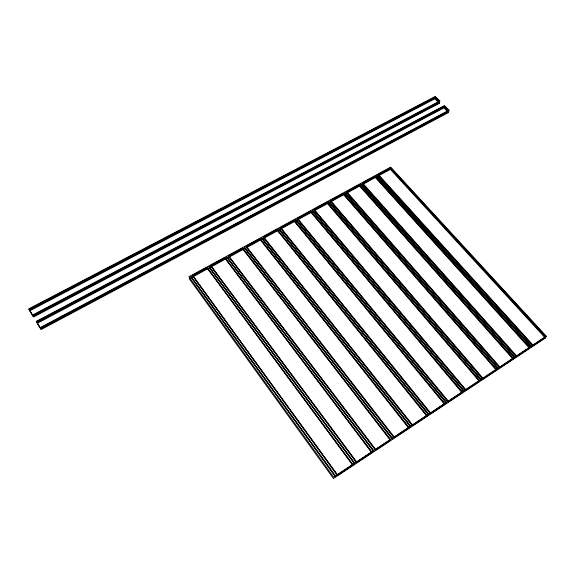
<?xml version="1.0" encoding="UTF-8"?>
<svg xmlns="http://www.w3.org/2000/svg" width="575" height="575" viewBox="0 0 575 575"><rect width="100%" height="100%" fill="white"/><g stroke="black" fill="none" stroke-linecap="round" stroke-linejoin="round"><path stroke-width="0.86" d="M40.351 328.081L448.91 110.702L444.302 106.102L36.527 321.77L40.789 328.929L448.708 111.73L444.108 107.13L36.98 322.625M40.573 328.505L448.809 111.219L444.202 106.619L36.75 322.194M32.739 315.502L439.724 101.531L435.182 96.988L28.98 309.293L33.192 316.365L439.537 102.558L434.995 98.023L29.433 310.162M32.962 315.934L439.631 102.048L435.088 97.506L29.21 309.724M376.632 175.238L531.465 346.258M376.582 175.727L531.271 346.66M376.532 176.216L531.084 347.07M360.899 183.784L515.02 357.154M360.856 184.273L514.841 357.549M360.812 184.762L514.661 357.952M344.942 192.46L498.317 368.216M344.914 192.941L498.151 368.611M344.885 193.423L497.986 369.006M328.771 201.25L481.361 379.457M328.749 201.732L481.203 379.845M328.735 202.206L481.052 380.233M312.369 210.162L464.133 390.871M312.362 210.637L463.996 391.252M312.354 211.118L463.853 391.632M295.737 219.197L446.631 402.471M295.744 219.672L446.509 402.845M295.751 220.146L446.387 403.219M278.868 228.368L428.849 414.252M278.882 228.836L428.742 414.618M278.904 229.31L428.634 414.985M261.754 237.662L410.787 426.226M261.79 238.129L410.694 426.585M261.819 238.596L410.6 426.938M244.397 247.099L392.423 438.387M244.44 247.559L392.344 438.739M244.49 248.019L392.265 439.092M226.787 256.666L373.764 450.757M226.845 257.126L373.7 451.095M226.909 257.586L373.642 451.44M208.919 266.376L354.797 463.328M208.998 266.829L354.753 463.658M209.07 267.282L354.703 463.996M190.792 276.23L335.512 476.1M190.878 276.676L335.484 476.431M190.972 277.128L335.455 476.754M546.25 336.174L333.593 477.07L188.866 276.769L390.684 167.145L546.25 336.174M352.885 464.593L337.453 474.813L192.618 275.238L207.115 267.353L352.885 464.593M371.881 452L356.708 462.056L210.716 265.398L225.012 257.629L371.881 452M390.569 439.616L375.64 449.506L228.555 255.702L242.643 248.048L390.569 439.616M408.962 427.433L394.27 437.165L246.143 246.15L260.029 238.603L408.962 427.433M427.06 415.438L412.606 425.018L263.472 236.728L277.164 229.288L427.06 415.438M444.863 403.636L430.639 413.066L280.564 227.441L294.055 220.11L444.863 403.636M462.393 392.021L448.392 401.3L297.412 218.292L310.716 211.061L462.393 392.021M479.651 380.592L465.865 389.721L314.015 209.264L327.139 202.134L479.651 380.592M496.635 369.337L483.065 378.321L330.395 200.366L343.34 193.329L496.635 369.337M513.36 358.254L499.998 367.102L346.553 191.583L359.31 184.647L513.36 358.254M529.827 347.336L516.673 356.054L362.48 182.929L375.073 176.087L529.827 347.336M546.049 336.591L533.09 345.173L378.199 174.39L390.619 167.641L546.049 336.591M352.834 464.923L337.424 475.144L192.704 275.684L207.194 267.806L352.834 464.923M371.824 452.345L356.658 462.393L210.795 265.851L225.077 258.089L371.824 452.345M390.497 439.968L375.583 449.851L228.62 256.162L242.693 248.508L390.497 439.968M408.868 427.786L394.191 437.518L246.186 246.61L260.065 239.071L408.868 427.786M426.952 415.804L412.512 425.378L263.508 237.195L277.186 229.763L426.952 415.804M444.741 404.009L430.531 413.432L280.578 227.916L294.069 220.584L444.741 404.009M462.257 392.402L448.27 401.673L297.412 218.766L310.708 211.535L462.257 392.402M479.5 380.981L465.728 390.102L314.007 209.738L327.125 202.616L479.5 380.981M496.469 369.725L482.914 378.717L330.381 200.847L343.311 193.818L496.469 369.725M513.18 358.649L499.833 367.497L346.517 192.072L359.274 185.136L513.18 358.649M529.64 347.746L516.494 356.457L362.437 183.418L375.022 176.575L529.64 347.746M545.848 337L532.903 345.582L378.142 174.879L390.554 168.13L545.848 337M352.791 465.261L337.396 475.467L192.798 276.137L207.273 268.259L352.791 465.261M371.759 452.683L356.615 462.731L210.867 266.304L225.141 258.549L371.759 452.683M390.418 440.313L375.518 450.196L228.678 256.623L242.743 248.975L390.418 440.313M408.775 428.145L394.112 437.87L246.237 247.07L260.101 239.531L408.775 428.145M426.844 416.171L412.412 425.737L263.537 237.662L277.207 230.23L426.844 416.171M444.619 404.383L430.423 413.799L280.6 228.383L294.077 221.059L444.619 404.383M462.12 392.783L448.141 402.047L297.419 219.24L310.708 212.01L462.12 392.783M479.349 381.362L465.585 390.482L314 210.22L327.103 203.097L479.349 381.362M496.311 370.12L482.763 379.105L330.359 201.322L343.282 194.3L496.311 370.12M513.008 359.052L499.668 367.892L346.488 192.553L359.231 185.624L513.008 359.052M529.453 348.148L516.314 356.859L362.394 183.899L374.965 177.064L529.453 348.148M545.646 337.41L532.709 345.985L378.091 175.368L390.49 168.626L545.646 337.41M545.352 338.028L333.471 478.529L189.29 278.789L390.396 169.366L545.352 338.028M448.55 112.492L41.127 329.561L37.31 323.258L443.957 107.899L448.55 112.492M449.01 110.192L40.128 327.657L36.304 321.339L444.403 105.592L449.01 110.192M439.393 103.327L33.53 317.012L29.778 310.809L434.858 98.792L439.393 103.327M439.825 101.013L32.509 315.071L28.75 308.854L435.275 96.471L439.825 101.013"/></g></svg>
